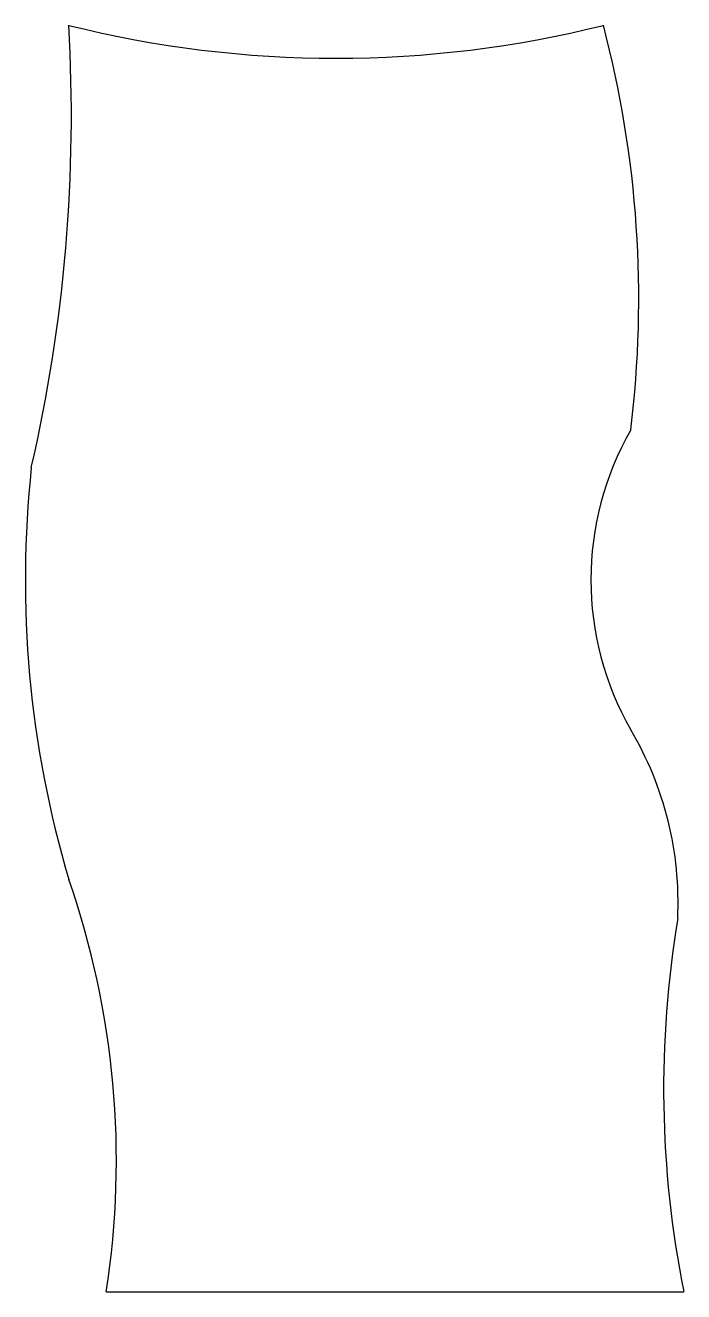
# Model space of a CAD drawing. Header units: millimetres. Extents: x 8.9 to 26.5, y 12.1 to 45.9.
import ezdxf

# ---------------------------------------------------------------- set-up
doc = ezdxf.new("R2010")
doc.units = ezdxf.units.MM
doc.layers.add('Corte exterior', color=1, linetype='Continuous', true_color=0xff0000)

msp = doc.modelspace()

# ---------------------------------------------------------------- linework, layer by layer
at = {"layer": 'Corte exterior'}
msp.add_line((11.08, 12.1), (26.494, 12.1), dxfattribs=at)
for centre, radius, start, end in [((-31.72, 43.5), 41.869, 347.0258, 3.2861), ((17.215, 74.471), 29.449, 255.9779, 284.022), ((-3.412, 38.6), 28.707, 352.9969, 14.7318), ((32.08, 31.1), 8.062, 150.2551, 209.7449), ((37.08, 31.1), 28.16, 173.8845, 196.5043), ((17.299, 22.486), 9.046, 357.2861, 30.6636), ((-11.42, 15.6), 22.771, 351.1582, 19.2306), ((53.582, 17.514), 27.623, 170.5309, 191.302)]:
    msp.add_arc(centre, radius, start, end, dxfattribs=at)

doc.saveas('drawing.dxf')
